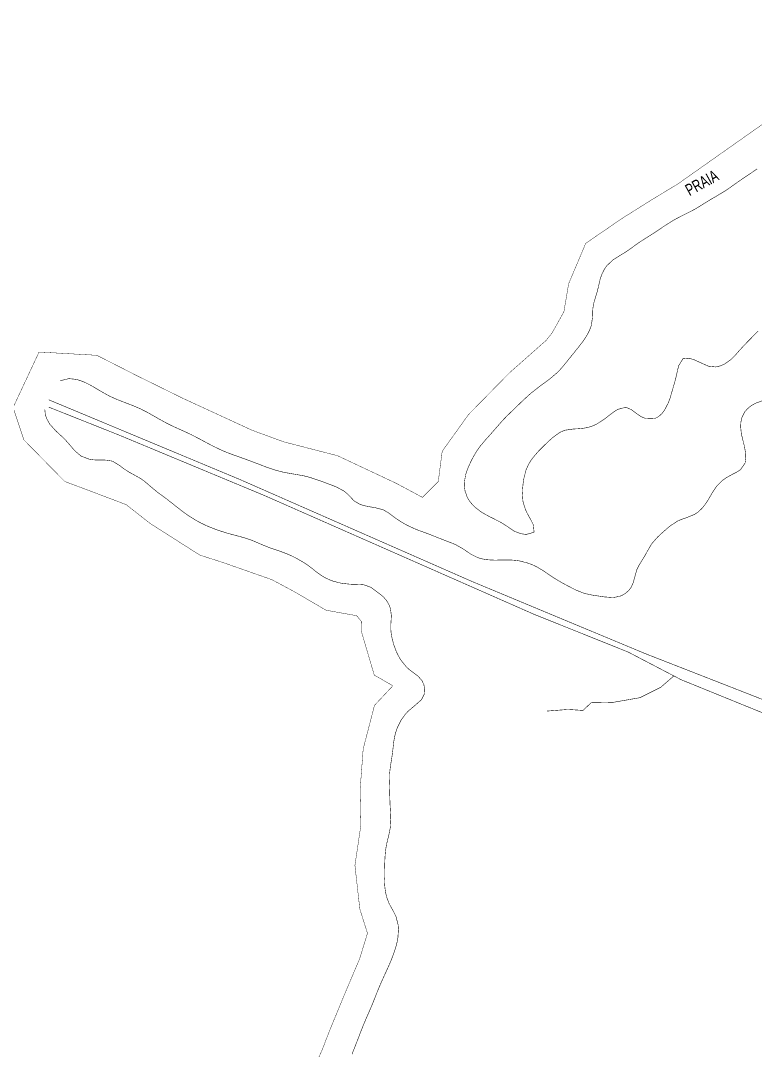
# Model space of a CAD drawing. Extents: x 201549 to 203722, y 4857623 to 4859778.
# Drawn here: x 201849.5 to 202098.7, y 4858928.5 to 4859277.8 of the extents above; entities that cross this region are included whole.
import ezdxf

# ---------------------------------------------------------------- set-up
doc = ezdxf.new("R2010")
doc.units = 0
doc.header["$LTSCALE"] = 1.5
doc.header["$MEASUREMENT"] = 0
for name, color, linetype in [('HD-CURSO-PERENE', 170, 'CONTINUOUS'), ('HD-TXT-PRAIA', 7, 'CONTINUOUS'), ('LM-LIM-SETOR-FISCAL', 7, 'CONTINUOUS'), ('SV-CAMINHO-TRILHA', 20, 'CONTINUOUS'), ('SV-RUA-NAO-PAV-S-GUIA-C-GUIA', 7, 'CONTINUOUS')]:
    doc.layers.add(name, color=color, linetype=linetype)
doc.styles.add('ARIAL', font='ARIAL.TTF')
doc.linetypes.add('Limite', pattern='A,20,-3,[130,ltypeshp.shx,S=6.35,R=0,X=0,Y=0],-3,20', length=46)

msp = doc.modelspace()

# ---------------------------------------------------------------- linework, layer by layer
at = {"layer": 'HD-CURSO-PERENE', "const_width": 0.18}
for points in [[(202099.643012, 4859172.572518), (202098.610219, 4859171.482295), (202097.559227, 4859170.407432), (202096.46752, 4859169.303521), (202095.416413, 4859168.230597), (202093.48952, 4859166.159027), (202091.514936, 4859163.917347), (202090.44074, 4859162.865668), (202088.221188, 4859161.318244), (202086.783088, 4859160.698394), (202085.309912, 4859160.353985), (202082.800269, 4859160.599075), (202080.021531, 4859161.852006), (202077.813877, 4859162.849402), (202076.226806, 4859163.320875), (202074.138163, 4859163.135011), (202072.69938, 4859160.776033), (202072.299342, 4859159.124895), (202071.744658, 4859156.681906), (202071.357155, 4859155.224111), (202070.561865, 4859152.450686), (202069.713392, 4859149.598599), (202069.181828, 4859148.171848), (202067.939974, 4859145.783629), (202066.977823, 4859144.512308), (202065.85251, 4859143.484336), (202064.400038, 4859142.763829), (202061.462714, 4859142.872993), (202059.981374, 4859143.485861), (202057.962027, 4859144.864895), (202056.71448, 4859145.823122), (202054.791476, 4859146.687352), (202052.034441, 4859145.961352), (202050.650272, 4859145.08328), (202048.623536, 4859143.546022), (202047.429842, 4859142.620495), (202044.992773, 4859141.023542), (202043.581416, 4859140.383458), (202042.147582, 4859139.918396), (202040.655008, 4859139.599592), (202038.573248, 4859139.390742), (202037.048225, 4859139.310689), (202034.117295, 4859138.891204), (202032.430562, 4859138.184345), (202029.977393, 4859136.415777), (202028.830219, 4859135.381583), (202027.321615, 4859133.957191), (202025.212624, 4859131.841254), (202023.464483, 4859129.833007), (202022.567719, 4859128.617365), (202021.782509, 4859127.338291), (202020.891004, 4859125.312553), (202020.164094, 4859122.401141), (202019.941095, 4859120.888867), (202019.748249, 4859118.970499), (202019.68198, 4859117.442229), (202019.88382, 4859114.696192), (202020.729707, 4859111.968127), (202021.420167, 4859110.542091), (202022.599249, 4859108.415573), (202023.4061, 4859106.818041), (202023.663248, 4859104.30909), (202021.030711, 4859103.54814), (202019.250427, 4859103.776096), (202016.918343, 4859104.647124), (202014.489379, 4859106.301119), (202012.606645, 4859107.517416), (202009.928465, 4859108.893888), (202008.565069, 4859109.56763), (202006.835892, 4859110.498212), (202005.561748, 4859111.290039), (202003.817589, 4859112.619459), (202002.728312, 4859113.676235), (202001.768554, 4859114.853031), (202000.985565, 4859116.142613), (202000.22342, 4859118.326426), (202000.023605, 4859119.82985), (202000.033787, 4859121.351728), (202000.416846, 4859123.661089), (202000.856644, 4859125.096962), (202001.407487, 4859126.498614), (202002.035236, 4859127.871994), (202002.763168, 4859129.31974), (202003.491397, 4859130.636627), (202004.276954, 4859131.91469), (202005.30091, 4859133.376712), (202007.221323, 4859135.675734), (202008.229725, 4859136.789843), (202010.072943, 4859138.867753), (202011.051233, 4859140.006246), (202013.034267, 4859142.254415), (202014.453654, 4859143.728984), (202016.608197, 4859145.81764), (202018.574085, 4859147.716089), (202019.651611, 4859148.761655), (202021.850772, 4859150.799043), (202023.27963, 4859152.000226), (202025.655909, 4859153.8313), (202026.866272, 4859154.723843), (202028.13473, 4859155.657099), (202029.331674, 4859156.567951), (202031.598802, 4859158.524415), (202032.695569, 4859159.670481), (202033.674557, 4859160.808138), (202034.623021, 4859161.975416), (202035.89459, 4859163.561768), (202036.835117, 4859164.730476), (202038.094781, 4859166.290153), (202039.949539, 4859168.641427), (202040.821741, 4859169.866048), (202041.904472, 4859171.647765), (202042.561691, 4859173.015997), (202043.064849, 4859174.435819), (202043.483984, 4859177.221969), (202043.520993, 4859178.728528), (202043.592838, 4859180.228026), (202043.988266, 4859182.351163), (202044.428147, 4859183.788831), (202044.888457, 4859185.224379), (202045.398181, 4859187.227767), (202046.072859, 4859190.150101), (202046.763023, 4859192.067119), (202047.461477, 4859193.421953), (202048.316541, 4859194.670972), (202050.389652, 4859196.647941), (202052.936266, 4859198.250932), (202054.235297, 4859199.026177), (202055.642447, 4859199.960916), (202056.859753, 4859200.837648), (202058.942348, 4859202.343275), (202061.453775, 4859203.980475), (202062.727524, 4859204.774862), (202063.9959, 4859205.577591), (202065.391971, 4859206.499237), (202067.879238, 4859208.176286), (202069.612627, 4859209.291352), (202070.897549, 4859210.066375), (202072.204038, 4859210.804336), (202074.094487, 4859211.781822), (202075.441831, 4859212.444035), (202076.784812, 4859213.112893), (202078.412308, 4859213.984157), (202080.967783, 4859215.552553), (202082.234594, 4859216.357996), (202084.161185, 4859217.515535), (202085.462943, 4859218.262581), (202088.039605, 4859219.796175), (202089.417936, 4859220.711892), (202090.644545, 4859221.575721), (202091.865037, 4859222.449571), (202093.508224, 4859223.599742), (202094.748081, 4859224.444195), (202097.237139, 4859226.118349), (202099.303571, 4859227.526823)], [(202099.643012, 4859172.572518), (202098.610219, 4859171.482295), (202097.559227, 4859170.407432), (202096.46752, 4859169.303521), (202095.416413, 4859168.230597), (202093.48952, 4859166.159027), (202091.514936, 4859163.917347), (202090.44074, 4859162.865668), (202088.221188, 4859161.318244), (202086.783088, 4859160.698394), (202085.309912, 4859160.353985), (202082.800269, 4859160.599075), (202080.021531, 4859161.852006), (202077.813877, 4859162.849402), (202076.226806, 4859163.320875), (202074.138163, 4859163.135011), (202072.69938, 4859160.776033), (202072.299342, 4859159.124895), (202071.744658, 4859156.681906), (202071.357155, 4859155.224111), (202070.561865, 4859152.450686), (202069.713392, 4859149.598599), (202069.181828, 4859148.171848), (202067.939974, 4859145.783629), (202066.977823, 4859144.512308), (202065.85251, 4859143.484336), (202064.400038, 4859142.763829), (202061.462714, 4859142.872993), (202059.981374, 4859143.485861), (202057.962027, 4859144.864895), (202056.71448, 4859145.823122), (202054.791476, 4859146.687352), (202052.034441, 4859145.961352), (202050.650272, 4859145.08328), (202048.623536, 4859143.546022), (202047.429842, 4859142.620495), (202044.992773, 4859141.023542), (202043.581416, 4859140.383458), (202042.147582, 4859139.918396), (202040.655008, 4859139.599592), (202038.573248, 4859139.390742), (202037.048225, 4859139.310689), (202034.117295, 4859138.891204), (202032.430562, 4859138.184345), (202029.977393, 4859136.415777), (202028.830219, 4859135.381583), (202027.321615, 4859133.957191), (202025.212624, 4859131.841254), (202023.464483, 4859129.833007), (202022.567719, 4859128.617365), (202021.782509, 4859127.338291), (202020.891004, 4859125.312553), (202020.164094, 4859122.401141), (202019.941095, 4859120.888867), (202019.748249, 4859118.970499), (202019.68198, 4859117.442229), (202019.88382, 4859114.696192), (202020.729707, 4859111.968127), (202021.420167, 4859110.542091), (202022.599249, 4859108.415573), (202023.4061, 4859106.818041), (202023.663248, 4859104.30909), (202021.030711, 4859103.54814), (202019.250427, 4859103.776096), (202016.918343, 4859104.647124), (202014.489379, 4859106.301119), (202012.606645, 4859107.517416), (202009.928465, 4859108.893888), (202008.565069, 4859109.56763), (202006.835892, 4859110.498212), (202005.561748, 4859111.290039), (202003.817589, 4859112.619459), (202002.728312, 4859113.676235), (202001.768554, 4859114.853031), (202000.985565, 4859116.142613), (202000.22342, 4859118.326426), (202000.023605, 4859119.82985), (202000.033787, 4859121.351728), (202000.416846, 4859123.661089), (202000.856644, 4859125.096962), (202001.407487, 4859126.498614), (202002.035236, 4859127.871994), (202002.763168, 4859129.31974), (202003.491397, 4859130.636627), (202004.276954, 4859131.91469), (202005.30091, 4859133.376712), (202007.221323, 4859135.675734), (202008.229725, 4859136.789843), (202010.072943, 4859138.867753), (202011.051233, 4859140.006246), (202013.034267, 4859142.254415), (202014.453654, 4859143.728984), (202016.608197, 4859145.81764), (202018.574085, 4859147.716089), (202019.651611, 4859148.761655), (202021.850772, 4859150.799043), (202023.27963, 4859152.000226), (202025.655909, 4859153.8313), (202026.866272, 4859154.723843), (202028.13473, 4859155.657099), (202029.331674, 4859156.567951), (202031.598802, 4859158.524415), (202032.695569, 4859159.670481), (202033.674557, 4859160.808138), (202034.623021, 4859161.975416), (202035.89459, 4859163.561768), (202036.835117, 4859164.730476), (202038.094781, 4859166.290153), (202039.949539, 4859168.641427), (202040.821741, 4859169.866048), (202041.904472, 4859171.647765), (202042.561691, 4859173.015997), (202043.064849, 4859174.435819), (202043.483984, 4859177.221969), (202043.520993, 4859178.728528), (202043.592838, 4859180.228026), (202043.988266, 4859182.351163), (202044.428147, 4859183.788831), (202044.888457, 4859185.224379), (202045.398181, 4859187.227767), (202046.072859, 4859190.150101), (202046.763023, 4859192.067119), (202047.461477, 4859193.421953), (202048.316541, 4859194.670972), (202050.389652, 4859196.647941), (202052.936266, 4859198.250932), (202054.235297, 4859199.026177), (202055.642447, 4859199.960916), (202056.859753, 4859200.837648), (202058.942348, 4859202.343275), (202061.453775, 4859203.980475), (202062.727524, 4859204.774862), (202063.9959, 4859205.577591), (202065.391971, 4859206.499237), (202067.879238, 4859208.176286), (202069.612627, 4859209.291352), (202070.897549, 4859210.066375), (202072.204038, 4859210.804336), (202074.094487, 4859211.781822), (202075.441831, 4859212.444035), (202076.784812, 4859213.112893), (202078.412308, 4859213.984157), (202080.967783, 4859215.552553), (202082.234594, 4859216.357996), (202084.161185, 4859217.515535), (202085.462943, 4859218.262581), (202088.039605, 4859219.796175), (202089.417936, 4859220.711892), (202090.644545, 4859221.575721), (202091.865037, 4859222.449571), (202093.508224, 4859223.599742), (202094.748081, 4859224.444195), (202097.237139, 4859226.118349), (202099.303571, 4859227.526823)], [(202101.61405, 4859149.068213), (202098.803018, 4859148.062456), (202097.25252, 4859147.174525), (202096.064853, 4859146.213806), (202095.076504, 4859145.070311), (202094.157163, 4859143.211465), (202093.813007, 4859141.724454), (202093.702641, 4859140.193583), (202093.96583, 4859137.597903), (202094.669889, 4859134.724991), (202095.035478, 4859133.242771), (202095.426216, 4859130.824623), (202095.457723, 4859129.228763), (202095.214904, 4859127.740046), (202093.659376, 4859125.494331), (202092.387404, 4859124.684758), (202090.978491, 4859123.965376), (202088.887842, 4859122.810136), (202087.643921, 4859121.94051), (202085.693269, 4859120.069386), (202084.045272, 4859117.612721), (202083.299441, 4859116.2986), (202082.527051, 4859114.982499), (202081.446663, 4859113.403043), (202080.459546, 4859112.23747), (202079.357231, 4859111.211223), (202078.092507, 4859110.346685), (202075.323319, 4859109.213276), (202073.888903, 4859108.732917), (202072.377307, 4859108.113391), (202069.877719, 4859106.489652), (202068.716358, 4859105.518681), (202066.643202, 4859103.683003), (202065.539298, 4859102.651065), (202063.595638, 4859100.427892), (202062.073859, 4859097.859274), (202061.357255, 4859096.530573), (202060.210279, 4859094.652413), (202059.407728, 4859093.37736), (202058.481804, 4859091.541196), (202057.67726, 4859088.638688), (202057.27385, 4859087.18555), (202056.621031, 4859085.705054), (202055.706797, 4859084.490943), (202054.534876, 4859083.4779), (202053.186089, 4859082.717684), (202050.5976, 4859082.126268), (202047.588564, 4859082.345394), (202044.715143, 4859082.769458), (202043.22599, 4859082.992677), (202040.605547, 4859083.578939), (202037.830958, 4859084.688013), (202036.480537, 4859085.364005), (202034.290431, 4859086.520021), (202032.971784, 4859087.239056), (202030.397619, 4859088.766769), (202028.884111, 4859089.781702), (202027.651297, 4859090.636724), (202026.402573, 4859091.47005), (202024.416247, 4859092.61887), (202023.054459, 4859093.261184), (202021.650976, 4859093.804135), (202018.828169, 4859094.540791), (202017.339811, 4859094.757195), (202015.841444, 4859094.874897), (202013.739198, 4859094.898571), (202010.743817, 4859094.83037), (202009.237909, 4859094.851449), (202007.52509, 4859094.992192), (202006.031108, 4859095.252833), (202004.585407, 4859095.667921), (202002.266066, 4859096.811904), (202001.018642, 4859097.650124), (201999.783826, 4859098.516031), (201997.19209, 4859100.009581), (201995.812484, 4859100.598921), (201994.406019, 4859101.135669), (201991.887479, 4859102.099359), (201989.104925, 4859103.216943), (201987.654491, 4859103.779437), (201986.246096, 4859104.296821), (201984.835571, 4859104.810523), (201983.434867, 4859105.348034), (201980.773507, 4859106.563054), (201979.45654, 4859107.286022), (201978.171068, 4859108.064156), (201976.693393, 4859109.040592), (201975.479309, 4859109.948067), (201974.266495, 4859110.86021), (201972.532906, 4859111.8838), (201969.678558, 4859112.644245), (201968.167103, 4859112.872133), (201965.807559, 4859113.356188), (201964.369673, 4859113.862485), (201962.587443, 4859114.951134), (201960.530045, 4859117.1359), (201959.212439, 4859118.245695), (201956.567656, 4859119.661673), (201955.143934, 4859120.226772), (201953.701867, 4859120.755896), (201952.169934, 4859121.323377), (201950.753869, 4859121.846996), (201947.923077, 4859122.805695), (201945.991864, 4859123.326382), (201943.04983, 4859123.880161), (201941.564006, 4859124.117861), (201939.511559, 4859124.482073), (201938.042738, 4859124.793425), (201935.739288, 4859125.399256), (201932.902797, 4859126.369376), (201931.500308, 4859126.905803), (201928.731898, 4859127.9724), (201925.918776, 4859129.012852), (201924.077613, 4859129.673636), (201922.662731, 4859130.175135), (201921.250047, 4859130.683076), (201919.845144, 4859131.209904), (201917.770959, 4859132.059986), (201915.062413, 4859133.347089), (201913.729272, 4859134.037174), (201911.440715, 4859135.26154), (201910.118343, 4859135.970753), (201907.454048, 4859137.347827), (201905.393787, 4859138.324931), (201904.025536, 4859138.941004), (201902.655535, 4859139.553459), (201901.291406, 4859140.177411), (201898.709543, 4859141.4615), (201896.083029, 4859142.912342), (201893.980883, 4859144.116089), (201892.671218, 4859144.850795), (201890.225342, 4859146.11027), (201887.472527, 4859147.28995), (201886.071901, 4859147.830961), (201884.664399, 4859148.362258), (201883.162325, 4859148.938112), (201881.768228, 4859149.50257), (201879.51233, 4859150.538104), (201876.917651, 4859151.988268), (201874.343226, 4859153.525278), (201873.015581, 4859154.268655), (201871.295533, 4859155.120032), (201869.863738, 4859155.697728), (201868.4058, 4859156.130005), (201865.891863, 4859156.399865), (201863.022364, 4859155.693604)], [(202101.61405, 4859149.068213), (202098.803018, 4859148.062456), (202097.25252, 4859147.174525), (202096.064853, 4859146.213806), (202095.076504, 4859145.070311), (202094.157163, 4859143.211465), (202093.813007, 4859141.724454), (202093.702641, 4859140.193583), (202093.96583, 4859137.597903), (202094.669889, 4859134.724991), (202095.035478, 4859133.242771), (202095.426216, 4859130.824623), (202095.457723, 4859129.228763), (202095.214904, 4859127.740046), (202093.659376, 4859125.494331), (202092.387404, 4859124.684758), (202090.978491, 4859123.965376), (202088.887842, 4859122.810136), (202087.643921, 4859121.94051), (202085.693269, 4859120.069386), (202084.045272, 4859117.612721), (202083.299441, 4859116.2986), (202082.527051, 4859114.982499), (202081.446663, 4859113.403043), (202080.459546, 4859112.23747), (202079.357231, 4859111.211223), (202078.092507, 4859110.346685), (202075.323319, 4859109.213276), (202073.888903, 4859108.732917), (202072.377307, 4859108.113391), (202069.877719, 4859106.489652), (202068.716358, 4859105.518681), (202066.643202, 4859103.683003), (202065.539298, 4859102.651065), (202063.595638, 4859100.427892), (202062.073859, 4859097.859274), (202061.357255, 4859096.530573), (202060.210279, 4859094.652413), (202059.407728, 4859093.37736), (202058.481804, 4859091.541196), (202057.67726, 4859088.638688), (202057.27385, 4859087.18555), (202056.621031, 4859085.705054), (202055.706797, 4859084.490943), (202054.534876, 4859083.4779), (202053.186089, 4859082.717684), (202050.5976, 4859082.126268), (202047.588564, 4859082.345394), (202044.715143, 4859082.769458), (202043.22599, 4859082.992677), (202040.605547, 4859083.578939), (202037.830958, 4859084.688013), (202036.480537, 4859085.364005), (202034.290431, 4859086.520021), (202032.971784, 4859087.239056), (202030.397619, 4859088.766769), (202028.884111, 4859089.781702), (202027.651297, 4859090.636724), (202026.402573, 4859091.47005), (202024.416247, 4859092.61887), (202023.054459, 4859093.261184), (202021.650976, 4859093.804135), (202018.828169, 4859094.540791), (202017.339811, 4859094.757195), (202015.841444, 4859094.874897), (202013.739198, 4859094.898571), (202010.743817, 4859094.83037), (202009.237909, 4859094.851449), (202007.52509, 4859094.992192), (202006.031108, 4859095.252833), (202004.585407, 4859095.667921), (202002.266066, 4859096.811904), (202001.018642, 4859097.650124), (201999.783826, 4859098.516031), (201997.19209, 4859100.009581), (201995.812484, 4859100.598921), (201994.406019, 4859101.135669), (201991.887479, 4859102.099359), (201989.104925, 4859103.216943), (201987.654491, 4859103.779437), (201986.246096, 4859104.296821), (201984.835571, 4859104.810523), (201983.434867, 4859105.348034), (201980.773507, 4859106.563054), (201979.45654, 4859107.286022), (201978.171068, 4859108.064156), (201976.693393, 4859109.040592), (201975.479309, 4859109.948067), (201974.266495, 4859110.86021), (201972.532906, 4859111.8838), (201969.678558, 4859112.644245), (201968.167103, 4859112.872133), (201965.807559, 4859113.356188), (201964.369673, 4859113.862485), (201962.587443, 4859114.951134), (201960.530045, 4859117.1359), (201959.212439, 4859118.245695), (201956.567656, 4859119.661673), (201955.143934, 4859120.226772), (201953.701867, 4859120.755896), (201952.169934, 4859121.323377), (201950.753869, 4859121.846996), (201947.923077, 4859122.805695), (201945.991864, 4859123.326382), (201943.04983, 4859123.880161), (201941.564006, 4859124.117861), (201939.511559, 4859124.482073), (201938.042738, 4859124.793425), (201935.739288, 4859125.399256), (201932.902797, 4859126.369376), (201931.500308, 4859126.905803), (201928.731898, 4859127.9724), (201925.918776, 4859129.012852), (201924.077613, 4859129.673636), (201922.662731, 4859130.175135), (201921.250047, 4859130.683076), (201919.845144, 4859131.209904), (201917.770959, 4859132.059986), (201915.062413, 4859133.347089), (201913.729272, 4859134.037174), (201911.440715, 4859135.26154), (201910.118343, 4859135.970753), (201907.454048, 4859137.347827), (201905.393787, 4859138.324931), (201904.025536, 4859138.941004), (201902.655535, 4859139.553459), (201901.291406, 4859140.177411), (201898.709543, 4859141.4615), (201896.083029, 4859142.912342), (201893.980883, 4859144.116089), (201892.671218, 4859144.850795), (201890.225342, 4859146.11027), (201887.472527, 4859147.28995), (201886.071901, 4859147.830961), (201884.664399, 4859148.362258), (201883.162325, 4859148.938112), (201881.768228, 4859149.50257), (201879.51233, 4859150.538104), (201876.917651, 4859151.988268), (201874.343226, 4859153.525278), (201873.015581, 4859154.268655), (201871.295533, 4859155.120032), (201869.863738, 4859155.697728), (201868.4058, 4859156.130005), (201865.891863, 4859156.399865), (201863.022364, 4859155.693604)], [(201857.711217, 4859145.990296), (201857.868141, 4859144.347323), (201858.297893, 4859142.895838), (201859.382107, 4859140.962935), (201861.332304, 4859138.779641), (201862.432074, 4859137.75235), (201863.554711, 4859136.720776), (201864.65503, 4859135.649531), (201866.045212, 4859134.090065), (201867.028158, 4859132.908499), (201868.031925, 4859131.779075), (201870.044344, 4859130.108551), (201872.810916, 4859129.062266), (201874.336048, 4859128.833625), (201877.076811, 4859128.77028), (201878.604753, 4859128.756153), (201880.712616, 4859128.381427), (201883.223888, 4859126.83477), (201884.435148, 4859125.880377), (201886.260724, 4859124.683162), (201887.586512, 4859123.971667), (201890.190604, 4859122.523462), (201891.43928, 4859121.623056), (201892.593946, 4859120.664967), (201893.730062, 4859119.67329), (201895.876525, 4859117.919172), (201897.080557, 4859117.024384), (201899.209177, 4859115.455274), (201901.561663, 4859113.5956), (201902.732081, 4859112.656134), (201904.361473, 4859111.394754), (201905.573877, 4859110.509787), (201906.811616, 4859109.661626), (201909.278458, 4859108.157046), (201910.602623, 4859107.4483), (201911.952322, 4859106.788289), (201913.324254, 4859106.176072), (201915.948487, 4859105.151834), (201918.798911, 4859104.217061), (201920.240504, 4859103.797414), (201922.802897, 4859103.110829), (201924.255583, 4859102.725714), (201925.69874, 4859102.31487), (201927.803159, 4859101.608899), (201930.564799, 4859100.440129), (201931.939717, 4859099.837204), (201934.112875, 4859098.991485), (201936.953715, 4859098.025454), (201938.36978, 4859097.529148), (201940.1587, 4859096.825266), (201941.529836, 4859096.213591), (201942.876111, 4859095.548266), (201945.461932, 4859094.072392), (201946.712614, 4859093.243377), (201948.511948, 4859091.879906), (201949.684029, 4859090.942576), (201951.525378, 4859089.60278), (201952.826348, 4859088.842971), (201954.191979, 4859088.197972), (201955.60268, 4859087.669571), (201958.055799, 4859087.040525), (201961.018869, 4859086.676925), (201962.551803, 4859086.609845), (201964.393005, 4859086.578575), (201965.939317, 4859086.460702), (201968.384507, 4859085.579749), (201970.101334, 4859084.290621), (201972.464991, 4859082.44877), (201973.615044, 4859081.118201), (201974.398759, 4859079.800094), (201974.943189, 4859078.379043), (201975.240534, 4859076.006934), (201975.170717, 4859074.505368), (201975.062956, 4859072.998522), (201975.09754, 4859070.74879), (201975.298034, 4859069.260027), (201975.614742, 4859067.785946), (201976.024027, 4859066.330211), (201976.571473, 4859064.723364), (201977.145711, 4859063.331626), (201978.305315, 4859061.174388), (201980.156909, 4859058.813349), (201981.25378, 4859057.77399), (201983.042681, 4859056.41793), (201984.246574, 4859055.504923), (201985.613543, 4859054.013209), (201986.273085, 4859052.606776), (201986.571327, 4859051.049831), (201986.469915, 4859049.509286), (201985.489884, 4859047.525804), (201983.206231, 4859045.504109), (201980.967529, 4859043.622015), (201979.948469, 4859042.515555), (201978.569104, 4859040.5917), (201977.238064, 4859037.897917), (201976.744169, 4859036.469314), (201976.366774, 4859035.008041), (201976.070212, 4859033.303025), (201975.736429, 4859030.321885), (201975.384393, 4859027.67782), (201975.140795, 4859026.194947), (201974.905473, 4859024.712187), (201974.633385, 4859022.342164), (201974.575059, 4859019.345724), (201974.61777, 4859017.843339), (201974.701444, 4859015.127904), (201974.792805, 4859012.130908), (201974.924817, 4859009.756324), (201975.011505, 4859008.249059), (201975.054828, 4859006.745671), (201974.916, 4859004.193499), (201974.318492, 4859001.262501), (201973.947055, 4858999.803354), (201973.607818, 4858998.338049), (201973.312211, 4858996.541014), (201973.161052, 4858995.04844), (201973.067636, 4858993.548833), (201973.008006, 4858992.046486), (201972.928403, 4858989.602717), (201972.89416, 4858986.605988), (201972.947937, 4858985.102159), (201973.08911, 4858983.476288), (201973.319797, 4858981.978985), (201973.668494, 4858980.511849), (201974.383257, 4858978.571817), (201975.077442, 4858977.241724), (201975.831658, 4858975.939026), (201976.802415, 4858974.017113), (201977.544505, 4858971.108393), (201977.65352, 4858969.592602), (201977.475108, 4858966.802482), (201977.207827, 4858965.322875), (201976.845382, 4858963.864681), (201976.40707, 4858962.427253), (201975.7474, 4858960.570886), (201975.195675, 4858959.175795), (201974.61162, 4858957.793838), (201974.004337, 4858956.421624), (201973.262785, 4858954.793878), (201972.636501, 4858953.430445), (201972.016155, 4858952.064709), (201971.066379, 4858949.882853), (201969.950535, 4858947.098402), (201969.404399, 4858945.701034), (201968.848705, 4858944.307617), (201967.903623, 4858942.079671), (201967.295262, 4858940.708408), (201966.688408, 4858939.336573), (201965.74722, 4858937.101195), (201964.650984, 4858934.308617), (201964.114067, 4858932.907645), (201963.574604, 4858931.507717), (201963.007993, 4858930.06192), (201961.912502, 4858927.269256)], [(201857.711217, 4859145.990296), (201857.868141, 4859144.347323), (201858.297893, 4859142.895838), (201859.382107, 4859140.962935), (201861.332304, 4859138.779641), (201862.432074, 4859137.75235), (201863.554711, 4859136.720776), (201864.65503, 4859135.649531), (201866.045212, 4859134.090065), (201867.028158, 4859132.908499), (201868.031925, 4859131.779075), (201870.044344, 4859130.108551), (201872.810916, 4859129.062266), (201874.336048, 4859128.833625), (201877.076811, 4859128.77028), (201878.604753, 4859128.756153), (201880.712616, 4859128.381427), (201883.223888, 4859126.83477), (201884.435148, 4859125.880377), (201886.260724, 4859124.683162), (201887.586512, 4859123.971667), (201890.190604, 4859122.523462), (201891.43928, 4859121.623056), (201892.593946, 4859120.664967), (201893.730062, 4859119.67329), (201895.876525, 4859117.919172), (201897.080557, 4859117.024384), (201899.209177, 4859115.455274), (201901.561663, 4859113.5956), (201902.732081, 4859112.656134), (201904.361473, 4859111.394754), (201905.573877, 4859110.509787), (201906.811616, 4859109.661626), (201909.278458, 4859108.157046), (201910.602623, 4859107.4483), (201911.952322, 4859106.788289), (201913.324254, 4859106.176072), (201915.948487, 4859105.151834), (201918.798911, 4859104.217061), (201920.240504, 4859103.797414), (201922.802897, 4859103.110829), (201924.255583, 4859102.725714), (201925.69874, 4859102.31487), (201927.803159, 4859101.608899), (201930.564799, 4859100.440129), (201931.939717, 4859099.837204), (201934.112875, 4859098.991485), (201936.953715, 4859098.025454), (201938.36978, 4859097.529148), (201940.1587, 4859096.825266), (201941.529836, 4859096.213591), (201942.876111, 4859095.548266), (201945.461932, 4859094.072392), (201946.712614, 4859093.243377), (201948.511948, 4859091.879906), (201949.684029, 4859090.942576), (201951.525378, 4859089.60278), (201952.826348, 4859088.842971), (201954.191979, 4859088.197972), (201955.60268, 4859087.669571), (201958.055799, 4859087.040525), (201961.018869, 4859086.676925), (201962.551803, 4859086.609845), (201964.393005, 4859086.578575), (201965.939317, 4859086.460702), (201968.384507, 4859085.579749), (201970.101334, 4859084.290621), (201972.464991, 4859082.44877), (201973.615044, 4859081.118201), (201974.398759, 4859079.800094), (201974.943189, 4859078.379043), (201975.240534, 4859076.006934), (201975.170717, 4859074.505368), (201975.062956, 4859072.998522), (201975.09754, 4859070.74879), (201975.298034, 4859069.260027), (201975.614742, 4859067.785946), (201976.024027, 4859066.330211), (201976.571473, 4859064.723364), (201977.145711, 4859063.331626), (201978.305315, 4859061.174388), (201980.156909, 4859058.813349), (201981.25378, 4859057.77399), (201983.042681, 4859056.41793), (201984.246574, 4859055.504923), (201985.613543, 4859054.013209), (201986.273085, 4859052.606776), (201986.571327, 4859051.049831), (201986.469915, 4859049.509286), (201985.489884, 4859047.525804), (201983.206231, 4859045.504109), (201980.967529, 4859043.622015), (201979.948469, 4859042.515555), (201978.569104, 4859040.5917), (201977.238064, 4859037.897917), (201976.744169, 4859036.469314), (201976.366774, 4859035.008041), (201976.070212, 4859033.303025), (201975.736429, 4859030.321885), (201975.384393, 4859027.67782), (201975.140795, 4859026.194947), (201974.905473, 4859024.712187), (201974.633385, 4859022.342164), (201974.575059, 4859019.345724), (201974.61777, 4859017.843339), (201974.701444, 4859015.127904), (201974.792805, 4859012.130908), (201974.924817, 4859009.756324), (201975.011505, 4859008.249059), (201975.054828, 4859006.745671), (201974.916, 4859004.193499), (201974.318492, 4859001.262501), (201973.947055, 4858999.803354), (201973.607818, 4858998.338049), (201973.312211, 4858996.541014), (201973.161052, 4858995.04844), (201973.067636, 4858993.548833), (201973.008006, 4858992.046486), (201972.928403, 4858989.602717), (201972.89416, 4858986.605988), (201972.947937, 4858985.102159), (201973.08911, 4858983.476288), (201973.319797, 4858981.978985), (201973.668494, 4858980.511849), (201974.383257, 4858978.571817), (201975.077442, 4858977.241724), (201975.831658, 4858975.939026), (201976.802415, 4858974.017113), (201977.544505, 4858971.108393), (201977.65352, 4858969.592602), (201977.475108, 4858966.802482), (201977.207827, 4858965.322875), (201976.845382, 4858963.864681), (201976.40707, 4858962.427253), (201975.7474, 4858960.570886), (201975.195675, 4858959.175795), (201974.61162, 4858957.793838), (201974.004337, 4858956.421624), (201973.262785, 4858954.793878), (201972.636501, 4858953.430445), (201972.016155, 4858952.064709), (201971.066379, 4858949.882853), (201969.950535, 4858947.098402), (201969.404399, 4858945.701034), (201968.848705, 4858944.307617), (201967.903623, 4858942.079671), (201967.295262, 4858940.708408), (201966.688408, 4858939.336573), (201965.74722, 4858937.101195), (201964.650984, 4858934.308617), (201964.114067, 4858932.907645), (201963.574604, 4858931.507717), (201963.007993, 4858930.06192), (201961.912502, 4858927.269256)]]:
    msp.add_lwpolyline(points, dxfattribs=at)
at = {"layer": 'LM-LIM-SETOR-FISCAL', "linetype": 'Limite', "ltscale": 0.1, "const_width": 0.13, "flags": 128}
msp.add_lwpolyline([(203690.260081, 4857945.070709), (203624.634323, 4857876.322086), (203597.483031, 4857858.402645), (203529.936951, 4857817.251163), (203477.865481, 4857798.204621), (203470.255508, 4857794.734503), (203461.352554, 4857793.163394), (203446.975153, 4857796.8587), (203434.268062, 4857794.37427), (203415.032253, 4857783.068658), (203402.126694, 4857778.711644), (203386.003618, 4857774.608536), (203366.6323, 4857771.115492), (203345.157893, 4857770.830854), (203324.568024, 4857761.841833), (203301.581821, 4857760.866899), (203281.417715, 4857748.511746), (203252.78859, 4857741.388472), (203232.306394, 4857736.754404), (203212.334562, 4857736.296293), (203164.13965, 4857735.679698), (203138.99187, 4857736.954266), (203129.680407, 4857738.01055), (203095.984474, 4857727.896851), (203076.140726, 4857727.494996), (203025.014879, 4857721.40905), (203013.097806, 4857722.309608), (202992.105773, 4857719.939497), (202979.44632, 4857721.489532), (202964.645261, 4857723.459119), (202953.753944, 4857723.719881), (202948.567743, 4857734.588869), (202940.56683, 4857731.445097), (202928.292667, 4857726.395284), (202921.586801, 4857725.262879), (202891.249062, 4857717.013101), (202861.035745, 4857717.951775), (202843.379163, 4857715.343702), (202826.226463, 4857711.657758), (202804.140432, 4857707.443751), (202790.771355, 4857705.517518), (202768.577753, 4857708.236936), (202742.152032, 4857707.156689), (202736.174828, 4857706.655519), (202713.938929, 4857709.927449), (202695.611231, 4857706.369079), (202673.258666, 4857705.478725), (202656.72527, 4857701.372747), (202629.28054, 4857702.0954), (202612.6653, 4857697.207584), (202591.913663, 4857697.17112), (202573.082963, 4857699.207561), (202562.981881, 4857701.348758), (202542.231335, 4857696.463209), (202527.692121, 4857697.497329), (202506.011184, 4857700.954059), (202495.762995, 4857701.67688), (202477.853417, 4857695.637221), (202451.601566, 4857695.14746), (202439.72292, 4857695.152163), (202414.832804, 4857702.264138), (202409.505623, 4857708.382417), (202404.550581, 4857702.764348), (202392.386131, 4857694.909473), (202374.402744, 4857694.375334), (202370.790504, 4857707.218853), (202367.880357, 4857708.81308), (202365.097896, 4857694.881213), (202346.982515, 4857685.19854), (202335.643949, 4857688.651167), (202326.525916, 4857697.119411), (202318.576754, 4857694.737974), (202307.818302, 4857689.468212), (202291.471974, 4857680.842357), (202275.589764, 4857677.708389), (202259.053519, 4857679.374097), (202243.073737, 4857672.961005), (202214.272961, 4857673.983007), (202196.235748, 4857671.160004), (202166.262371, 4857673.222085), (202137.067905, 4857668.508741), (202112.979693, 4857664.510834), (202063.331805, 4857653.140334), (202048.493217, 4857650.054933), (202035.091784, 4857651.969478), (202023.899221, 4857655.255238), (202010.52796, 4857651.884532), (201999.307441, 4857648.055643), (201981.197242, 4857645.667621), (201954.082742, 4857645.121141), (201945.697725, 4857640.894606), (201931.391917, 4857630.157612), (201908.026813, 4857622.950269), (201883.4729, 4857629.270611), (201877.508406, 4857642.469721), (201854.745798, 4857639.06854), (201839.350138, 4857636.086338), (201828.34266, 4857631.211106), (201818.072406, 4857630.661005), (201791.730674, 4857645.716636), (201783.325652, 4857653.738781), (201774.365733, 4857662.184936), (201765.573826, 4857663.836912), (201752.290529, 4857659.858284), (201735.04564, 4857660.887584), (201727.455562, 4857670.187429), (201720.531788, 4857683.341011), (201712.157613, 4857700.626833), (201694.727347, 4857720.897673), (201679.589184, 4857740.191677), (201657.32648, 4857767.233141), (201654.564139, 4857799.822595), (201653.168948, 4857816.601418), (201648.897983, 4857832.521318), (201641.426502, 4857850.868289), (201624.439538, 4857878.124504), (201609.705016, 4857904.118762), (201594.767048, 4857924.49684), (201579.688593, 4857946.624543), (201574.368593, 4857976.270242), (201571.408411, 4858003.505486), (201566.936517, 4858039.389321), (201564.764318, 4858078.72263), (201562.269694, 4858104.600839), (201551.757007, 4858133.952949), (201551.186373, 4858156.429924), (201549.119269, 4858170.401701), (201549.246745, 4858186.104627), (201554.678227, 4858203.249655), (201558.171305, 4858220.410541), (201560.177107, 4858236.514509), (201560.415055, 4858239.809246), (201559.788221, 4858242.511434), (201551.336892, 4858249.701553), (201552.157199, 4858261.553469), (201556.911984, 4858273.515997), (201560.097639, 4858284.875736), (201560.510399, 4858299.28515), (201557.624238, 4858311.705049), (201560.009833, 4858320.099542), (201561.981178, 4858326.691836), (201566.707313, 4858341.650918), (201582.546234, 4858358.27629), (201591.67817, 4858367.066748), (201615.096765, 4858382.768909), (201643.467678, 4858408.340795), (201662.426287, 4858428.461694), (201687.49864, 4858456.872452), (201695.711751, 4858480.503996), (201697.241213, 4858493.368461), (201708.122023, 4858512.454588), (201708.913728, 4858524.199447), (201718.579722, 4858544.463789), (201733.577492, 4858559.16074), (201748.497093, 4858572.745024), (201759.62483, 4858585.08596), (201772.517183, 4858599.8166), (201797.761054, 4858621.167174), (201813.769148, 4858629.66302), (201830.418521, 4858646.310562), (201849.011501, 4858664.504513), (201851.314022, 4858668.825445), (201857.549066, 4858681.544401), (201862.42871, 4858685.799557), (201865.966242, 4858689.749341), (201865.68234, 4858691.625443), (201857.763701, 4858695.442229), (201850.485155, 4858704.533181), (201847.54822, 4858723.831601), (201858.251257, 4858731.66627), (201858.92976, 4858736.348746), (201856.131935, 4858739.11135), (201855.153114, 4858759.016886), (201862.856619, 4858771.755825), (201872.56032, 4858788.598255), (201887.559021, 4858785.607288), (201894.924798, 4858786.689227), (201898.748315, 4858791.479933), (201901.748118, 4858797.019428), (201899.947285, 4858805.270061), (201902.159269, 4858816.15094), (201916.649053, 4858830.131738), (201922.681108, 4858839.197621), (201923.717945, 4858848.876055), (201927.12082, 4858860.1517), (201927.274817, 4858875.017476), (201925.508092, 4858896.764205), (201942.625428, 4858910.622255), (201947.555532, 4858919.314093), (201951.803836, 4858928.782451), (201954.266441, 4858935.163408), (201959.271015, 4858947.314055), (201964.479977, 4858959.592926), (201967.152407, 4858968.266465), (201964.55435, 4858976.487948), (201962.894294, 4858991.279376), (201964.900793, 4859004.827319), (201964.6517, 4859016.898797), (201965.696998, 4859030.808415), (201969.531889, 4859045.576569), (201975.75863, 4859052.20621), (201969.45004, 4859055.850905), (201965.009026, 4859070.898106), (201965.069362, 4859074.030336), (201963.476629, 4859075.991683), (201953.10009, 4859077.836379), (201942.441068, 4859084.073053), (201934.726475, 4859088.201758), (201918.16488, 4859094.012892), (201910.256895, 4859096.550971), (201893.421427, 4859107.28582), (201885.268901, 4859113.680363), (201864.45443, 4859121.529069), (201850.623658, 4859135.609088), (201846.963877, 4859146.620609), (201855.767516, 4859165.416404), (201875.347527, 4859164.308429), (201889.044993, 4859157.340855), (201904.349852, 4859149.80302), (201927.90161, 4859138.922585), (201938.715832, 4859134.958824), (201957.005609, 4859130.242277), (201977.026771, 4859120.820983), (201985.806231, 4859116.11566), (201991.168531, 4859121.52132), (201992.488353, 4859131.751117), (202001.404985, 4859144.188737), (202015.237277, 4859158.295848), (202027.695168, 4859169.318871), (202029.771608, 4859171.898113), (202033.776454, 4859179.091552), (202035.381378, 4859188.589823), (202041.175735, 4859202.289727), (202053.436878, 4859210.693244), (202063.459078, 4859216.99753), (202072.268869, 4859222.32438), (202115.036275, 4859252.473476), (202125.947129, 4859260.226968), (202138.444739, 4859271.495305), (202150.532591, 4859280.714854), (202161.391171, 4859291.368554), (202178.868205, 4859308.22401), (202191.586615, 4859321.29274), (202216.729868, 4859343.200113), (202238.66378, 4859364.13703), (202250.52502, 4859378.676083), (202258.974753, 4859394.377128), (202266.679718, 4859404.602088), (202275.065891, 4859412.387653), (202302.264215, 4859448.149551), (202318.584229, 4859468.798856), (202327.347328, 4859478.500068), (202334.691915, 4859489.468295), (202339.506578, 4859500.644952), (202345.514817, 4859507.599166), (202371.864321, 4859545.024292), (202393.198162, 4859572.010698), (202405.581673, 4859587.830346), (202410.327797, 4859597.458197), (202419.27763, 4859633.664342), (202416.989486, 4859654.974178), (202411.731424, 4859697.413521), (202412.757426, 4859719.590937), (202436.124438, 4859738.613146), (202462.873067, 4859753.35892), (202485.340162, 4859765.605573), (202495.831881, 4859771.875287), (202497.599834, 4859778.209393), (202518.345276, 4859756.508353), (202515.743454, 4859740.717238), (202514.723698, 4859716.086214), (202516.920095, 4859683.767801), (202522.647194, 4859658.696813), (202527.07528, 4859650.692195), (202529.970568, 4859644.731309), (202535.420521, 4859636.897001), (202545.468872, 4859621.994786), (202558.357019, 4859606.657609), (202585.8358, 4859573.559083), (202599.806104, 4859558.80064), (202612.899885, 4859544.220382), (202638.909787, 4859517.064978), (202649.659036, 4859507.002602), (202668.16042, 4859487.524508), (202676.088824, 4859478.493485), (202694.285339, 4859460.440182), (202710.86304, 4859442.826375), (202712.459386, 4859440.945228), (202729.879978, 4859422.216603), (202741.931615, 4859409.354739), (202746.608706, 4859404.490444), (202753.347688, 4859397.029427), (202761.114193, 4859388.430797), (202780.521657, 4859366.71292), (202787.470106, 4859359.175299), (202792.305962, 4859354.009726), (202805.952922, 4859338.966966), (202827.483001, 4859315.28388), (202860.2174, 4859279.107138), (202891.663582, 4859248.038398), (202903.615874, 4859235.095065), (202918.084292, 4859218.768396), (202940.542465, 4859195.291329), (202956.34755, 4859178.52201), (202968.266176, 4859165.295182), (202978.719379, 4859155.296466), (202993.717452, 4859134.390061), (203000.802797, 4859124.358547), (203012.351422, 4859108.484298), (203027.622616, 4859089.716281), (203037.680048, 4859069.601416), (203043.700341, 4859058.903498), (203054.3, 4859060.91), (203065.69, 4859063.18), (203071.14, 4859057.81), (203074.16, 4859054.84), (203084.88, 4859044.28), (203097.92, 4859031.43), (203104.75, 4859024.55), (203111.15, 4859018.12), (203119.81, 4859009.41), (203127.17, 4859002), (203135.63, 4858993.48), (203144.95, 4858984.1), (203153.42, 4858975.59), (203163.08, 4858965.86), (203173.19, 4858955.69), (203182.56, 4858946.25), (203191.76, 4858937.01), (203198.08, 4858930.3), (203204.43, 4858923.55), (203216.13, 4858910.9), (203222.97, 4858903.52), (203233.78, 4858891.83), (203245.73, 4858878.91), (203264.33, 4858858.8), (203273.98, 4858848.42), (203284.55, 4858837.04), (203303.21, 4858816.97), (203311.9, 4858807.61), (203329.84, 4858788.31), (203337.74, 4858779.49), (203353.23, 4858762.39), (203359.11, 4858755.91), (203364.48, 4858749.97), (203370.86, 4858742.93), (203380.58, 4858732.21), (203389.39, 4858722.58), (203398.64, 4858712.48), (203405.71, 4858704.76), (203410.16, 4858699.89), (203415.55, 4858694), (203420.33, 4858688.78), (203441.21, 4858665.98), (203450.56, 4858656.22), (203473.18, 4858631.13), (203477.89, 4858625.9), (203722.237123, 4858356.395713), (203690.000636, 4858326.668344), (203710.985762, 4858303.396246), (203696.285447, 4858225.222295), (203632.07909, 4858167.69374), (203616.580022, 4858183.192808), (203573.182632, 4858142.895231)], close=True, dxfattribs=at)
at = {"layer": 'SV-CAMINHO-TRILHA', "const_width": 0.18}
msp.add_lwpolyline([(202071.068643, 4859055.552295), (202066.588453, 4859051.683358), (202059.592784, 4859048.180042), (202050.518046, 4859046.601259), (202042.971399, 4859046.446207), (202040.261277, 4859043.854002), (202035.156919, 4859044.183715), (202028.066226, 4859043.634296)], dxfattribs=at)
msp.add_lwpolyline([(202071.068643, 4859055.552295), (202066.588453, 4859051.683358), (202059.592784, 4859048.180042), (202050.518046, 4859046.601259), (202042.971399, 4859046.446207), (202040.261277, 4859043.854002), (202035.156919, 4859044.183715), (202028.066226, 4859043.634296)], dxfattribs=at)
at = {"layer": 'SV-RUA-NAO-PAV-S-GUIA-C-GUIA', "const_width": 0.18}
for points in [[(201859.028462, 4859149.223839), (201923.882351, 4859122.176509), (201973.814754, 4859100.237797), (202002.536082, 4859087.618557), (202025.703984, 4859077.969041), (202061.213883, 4859063.179039), (202126.544697, 4859037.640996), (202191.964071, 4859016.521283), (202203.220762, 4859013.398754), (202210.682572, 4859009.712548), (202218.005915, 4859003.519052), (202226.748186, 4858992.968193), (202258.505155, 4858957.216495), (202318.584969, 4858899.062128)], [(201859.028462, 4859149.223839), (201923.882351, 4859122.176509), (201973.814754, 4859100.237797), (202002.536082, 4859087.618557), (202025.703984, 4859077.969041), (202061.213883, 4859063.179039), (202126.544697, 4859037.640996), (202191.964071, 4859016.521283), (202203.220762, 4859013.398754), (202210.682572, 4859009.712548), (202218.005915, 4859003.519052), (202226.748186, 4858992.968193), (202258.505155, 4858957.216495), (202318.584969, 4858899.062128)], [(201859.066633, 4859146.719947), (201882.807408, 4859137.2829), (201932.113533, 4859116.781263), (202023.56701, 4859076.484536), (202055.557423, 4859063.651338), (202073.497897, 4859054.283882), (202120.784859, 4859035.056461), (202185.136596, 4859012.588709), (202196.441882, 4859009.767156), (202203.096011, 4859007.883291), (202210.060449, 4859003.694121), (202219.153623, 4858992.893702), (202246.175316, 4858962.246412), (202250.835052, 4858957.340206)], [(201859.066633, 4859146.719947), (201882.807408, 4859137.2829), (201932.113533, 4859116.781263), (202023.56701, 4859076.484536), (202055.557423, 4859063.651338), (202073.497897, 4859054.283882), (202120.784859, 4859035.056461), (202185.136596, 4859012.588709), (202196.441882, 4859009.767156), (202203.096011, 4859007.883291), (202210.060449, 4859003.694121), (202219.153623, 4858992.893702), (202246.175316, 4858962.246412), (202250.835052, 4858957.340206)]]:
    msp.add_lwpolyline(points, dxfattribs=at)

# ---------------------------------------------------------------- texts
at = {"layer": 'HD-TXT-PRAIA', "style": 'ARIAL', "width": 0.7}
msp.add_text('PRAIA', height=4, rotation=29, dxfattribs=at).set_placement((202076.38575, 4859218.239077))
msp.add_text('PRAIA', height=4, rotation=29, dxfattribs=at).set_placement((202076.38575, 4859218.239077))

doc.saveas('drawing.dxf')
